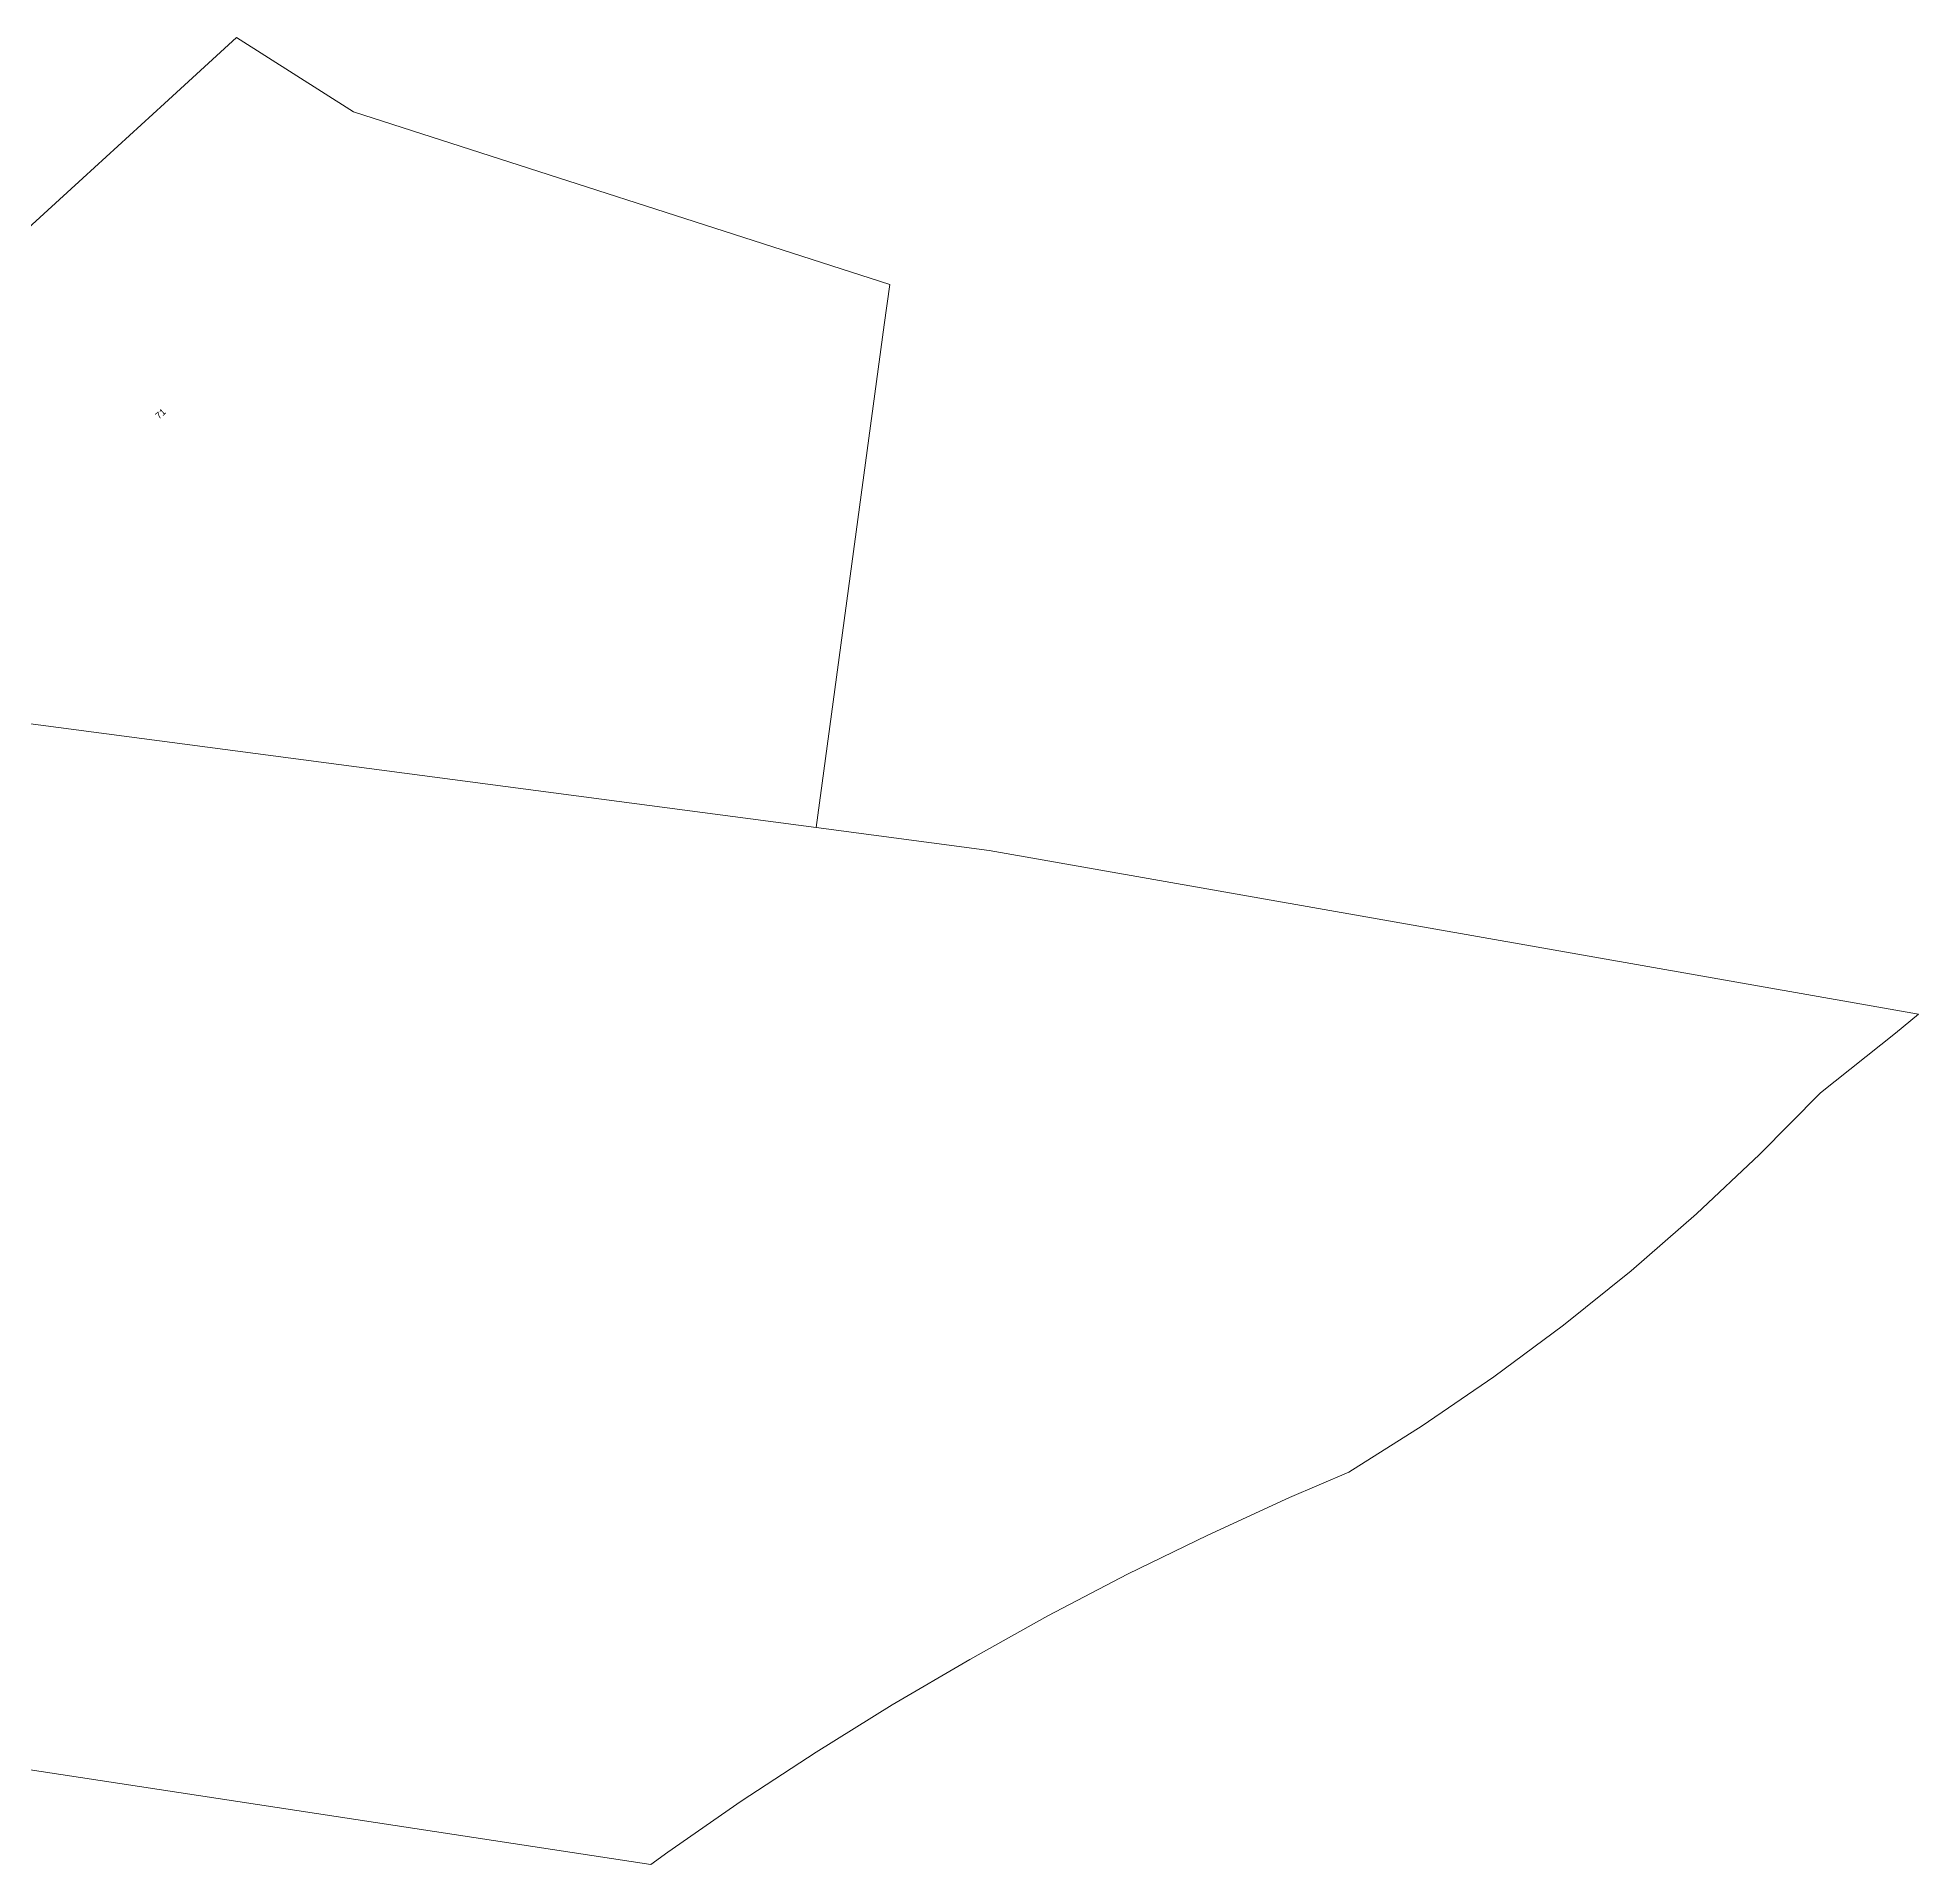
# Model space of a CAD drawing. Header units: metres. Extents: x 267072 to 270320, y 6186424 to 6191197.
# Drawn here: x 268700 to 269213, y 6186742 to 6187240 of the extents above; entities that cross this region are included whole.
import ezdxf

# ---------------------------------------------------------------- set-up
doc = ezdxf.new("R2010")
doc.units = ezdxf.units.M
doc.layers.add('Cadastre Land Parcels_SP_EXT', color=118, linetype='Continuous', lineweight=15)
doc.styles.get("Standard").update_dxf_attribs({"font": 'arial.ttf'})

msp = doc.modelspace()

# ---------------------------------------------------------------- linework, layer by layer
at = {"layer": 'Cadastre Land Parcels_SP_EXT', "linetype": 'Continuous'}
msp.add_lwpolyline([(268931.0824, 6187161.4249), (268932.5758, 6187172.464), (268786.483, 6187219.4797), (268754.5947, 6187239.7343), (268734.934, 6187221.7715), (268712.6679, 6187201.4298), (268608.4085, 6187106.179), (268595.5669, 6187094.4466), (268565.3375, 6187066.8293), (268578.7636, 6187065.4351), (268688.1208, 6187054.0747), (268912.558, 6187024.4701), (268931.0824, 6187161.4249)], close=True, dxfattribs=at)
msp.add_lwpolyline([(268528.5455, 6186793.5814), (268867.4685, 6186741.9512), (268872.1171, 6186745.2346), (268872.1171, 6186745.2346), (268892.1474, 6186759.1371), (268912.5391, 6186772.5012), (268933.2943, 6186785.4334), (268954.4117, 6186797.8255), (268975.7132, 6186809.6768), (268997.3769, 6186820.989), (269019.3148, 6186831.6511), (269041.5256, 6186841.8822), (269057.7385, 6186848.8204), (269077.7013, 6186861.4432), (269097.256, 6186874.7682), (269116.2215, 6186888.8843), (269134.6052, 6186903.6905), (269152.4089, 6186919.1837), (269169.6308, 6186935.3658), (269186.2719, 6186952.2348), (269206.6544, 6186968.4595), (269212.9205, 6186973.6751), (268959.6919, 6187018.2343), (268912.558, 6187024.4701), (268688.1208, 6187054.0747)], dxfattribs=at)

# ---------------------------------------------------------------- texts
at = {"layer": 'Cadastre Land Parcels_SP_EXT'}
msp.add_text('71', height=1.8, rotation=41.66, dxfattribs=at).set_placement((268733.4244, 6187135.6449))

doc.saveas('drawing.dxf')
